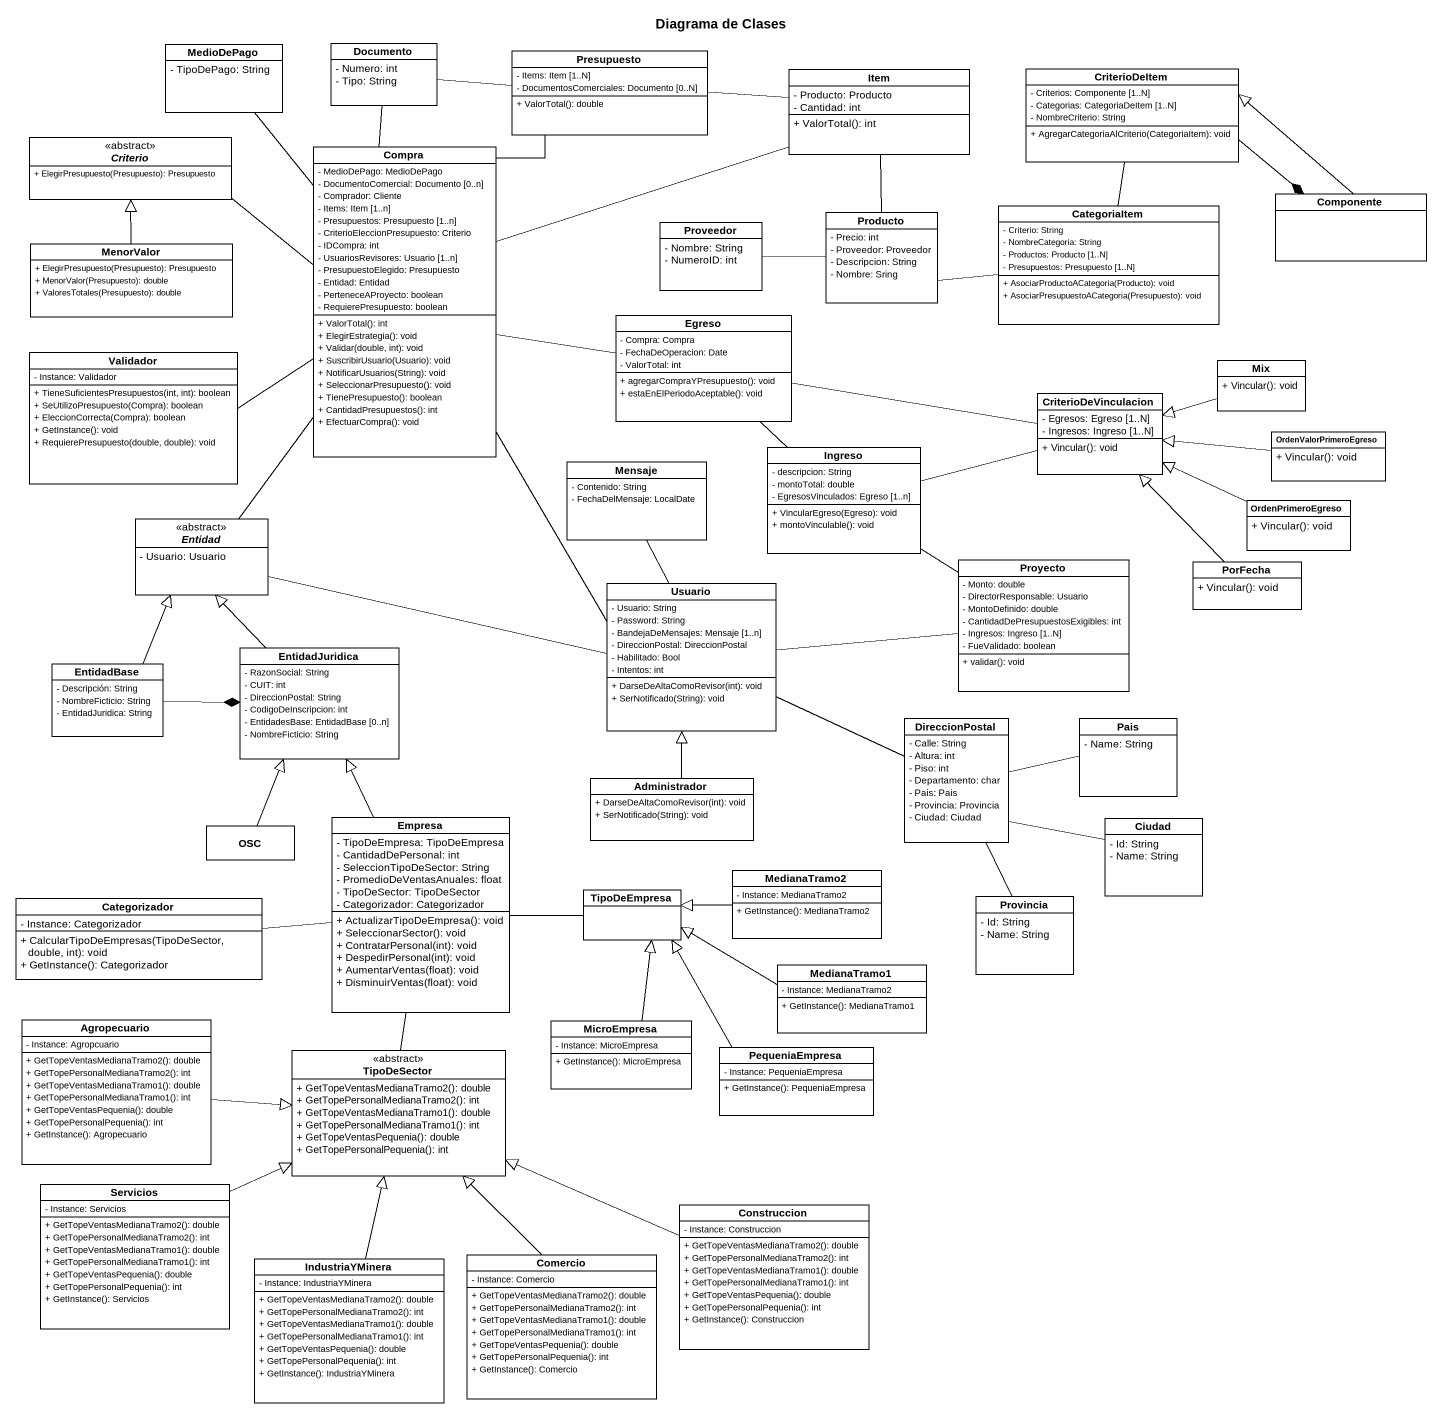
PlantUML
@startuml
title Diagrama de Clases
hide circle
hide empty members
skinparam classAttributeIconSize 0
class MedioDePago {
  - TipoDePago: String
}
class Documento {
  - Numero: int
  - Tipo: String
}
class Presupuesto {
  - Items: Item [1..N]
  - DocumentosComerciales: Documento [0..N]
  + ValorTotal(): double
}
class Item {
  - Producto: Producto
  - Cantidad: int
  + ValorTotal(): int
}
class CriterioDeItem {
  - Criterios: Componente [1..N]
  - Categorias: CategoriaDeItem [1..N]
  - NombreCriterio: String
  + AgregarCategoriaAlCriterio(CategoriaItem): void
}
abstract class Criterio <<abstract>> {
  + ElegirPresupuesto(Presupuesto): Presupuesto
}
class Compra {
  - MedioDePago: MedioDePago
  - DocumentoComercial: Documento [0..n]
  - Comprador: Cliente
  - Items: Item [1..n]
  - Presupuestos: Presupuesto [1..n]
  - CriterioEleccionPresupuesto: Criterio
  - IDCompra: int
  - UsuariosRevisores: Usuario [1..n]
  - PresupuestoElegido: Presupuesto
  - Entidad: Entidad
  - PerteneceAProyecto: boolean
  - RequierePresupuesto: boolean
  + ValorTotal(): int
  + ElegirEstrategia(): void
  + Validar(double, int): void
  + SuscribirUsuario(Usuario): void
  + NotificarUsuarios(String): void
  + SeleccionarPresupuesto(): void
  + TienePresupuesto(): boolean
  + CantidadPresupuestos(): int
  + EfectuarCompra(): void
}
class Proveedor {
  - Nombre: String
  - NumeroID: int
}
class Producto {
  - Precio: int
  - Proveedor: Proveedor
  - Descripcion: String
  - Nombre: Sring
}
class CategoriaItem {
  - Criterio: String
  - NombreCategoria: String
  - Productos: Producto [1..N]
  - Presupuestos: Presupuesto [1..N]
  + AsociarProductoACategoria(Producto): void
  + AsociarPresupuestoACategoria(Presupuesto): void
}
class Componente
class MenorValor {
  + ElegirPresupuesto(Presupuesto): Presupuesto
  + MenorValor(Presupuesto): double
  + ValoresTotales(Presupuesto): double
}
class Validador {
  - Instance: Validador
  + TieneSuficientesPresupuestos(int, int): boolean
  + SeUtilizoPresupuesto(Compra): boolean
  + EleccionCorrecta(Compra): boolean
  + GetInstance(): void
  + RequierePresupuesto(double, double): void
}
class Egreso {
  - Compra: Compra
  - FechaDeOperacion: Date
  - ValorTotal: int
  + agregarCompraYPresupuesto(): void
  + estaEnElPeriodoAceptable(): void
}
class CriterioDeVinculacion {
  - Egresos: Egreso [1..N]
  - Ingresos: Ingreso [1..N]
  + Vincular(): void
}
class Mix {
  + Vincular(): void
}
class OrdenValorPrimeroEgreso {
  + Vincular(): void
}
class Mensaje {
  - Contenido: String
  - FechaDelMensaje: LocalDate
}
class Ingreso {
  - descripcion: String
  - montoTotal: double
  - EgresosVinculados: Egreso [1..n]
  + VincularEgreso(Egreso): void
  + montoVinculable(): void
}
abstract class Entidad <<abstract>> {
  - Usuario: Usuario
}
class OrdenPrimeroEgreso {
  + Vincular(): void
}
class Proyecto {
  - Monto: double
  - DirectorResponsable: Usuario
  - MontoDefinido: double
  - CantidadDePresupuestosExigibles: int
  - Ingresos: Ingreso [1..N]
  - FueValidado: boolean
  + validar(): void
}
class PorFecha {
  + Vincular(): void
}
class Usuario {
  - Usuario: String
  - Password: String
  - BandejaDeMensajes: Mensaje [1..n]
  - DireccionPostal: DireccionPostal
  - Habilitado: Bool
  - Intentos: int
  + DarseDeAltaComoRevisor(int): void
  + SerNotificado(String): void
}
class EntidadBase {
  - Descripción: String
  - NombreFicticio: String
  - EntidadJuridica: String
}
class EntidadJuridica {
  - RazonSocial: String
  - CUIT: int
  - DireccionPostal: String
  - CodigoDeInscripcion: int
  - EntidadesBase: EntidadBase [0..n]
  - NombreFicticio: String
}
class DireccionPostal {
  - Calle: String
  - Altura: int
  - Piso: int
  - Departamento: char
  - Pais: Pais
  - Provincia: Provincia
  - Ciudad: Ciudad
}
class Pais {
  - Name: String
}
class Administrador {
  + DarseDeAltaComoRevisor(int): void
  + SerNotificado(String): void
}
class OSC
class Empresa {
  - TipoDeEmpresa: TipoDeEmpresa
  - CantidadDePersonal: int
  - SeleccionTipoDeSector: String
  - PromedioDeVentasAnuales: float
  - TipoDeSector: TipoDeSector
  - Categorizador: Categorizador
  + ActualizarTipoDeEmpresa(): void
  + SeleccionarSector(): void
  + ContratarPersonal(int): void
  + DespedirPersonal(int): void
  + AumentarVentas(float): void
  + DisminuirVentas(float): void
}
class Ciudad {
  - Id: String
  - Name: String
}
class MedianaTramo2 {
  - Instance: MedianaTramo2
  + GetInstance(): MedianaTramo2
}
class Categorizador {
  - Instance: Categorizador
  + CalcularTipoDeEmpresas(TipoDeSector, double, int): void
  + GetInstance(): Categorizador
}
class TipoDeEmpresa
class Provincia {
  - Id: String
  - Name: String
}
class MedianaTramo1 {
  - Instance: MedianaTramo2
  + GetInstance(): MedianaTramo1
}
class Agropecuario {
  - Instance: Agropcuario
  + GetTopeVentasMedianaTramo2(): double
  + GetTopePersonalMedianaTramo2(): int
  + GetTopeVentasMedianaTramo1(): double
  + GetTopePersonalMedianaTramo1(): int
  + GetTopeVentasPequenia(): double
  + GetTopePersonalPequenia(): int
  + GetInstance(): Agropecuario
}
class TipoDeSector <<abstract>> {
  + GetTopeVentasMedianaTramo2(): double
  + GetTopePersonalMedianaTramo2(): int
  + GetTopeVentasMedianaTramo1(): double
  + GetTopePersonalMedianaTramo1(): int
  + GetTopeVentasPequenia(): double
  + GetTopePersonalPequenia(): int
}
class MicroEmpresa {
  - Instance: MicroEmpresa
  + GetInstance(): MicroEmpresa
}
class PequeniaEmpresa {
  - Instance: PequeniaEmpresa
  + GetInstance(): PequeniaEmpresa
}
class Servicios {
  - Instance: Servicios
  + GetTopeVentasMedianaTramo2(): double
  + GetTopePersonalMedianaTramo2(): int
  + GetTopeVentasMedianaTramo1(): double
  + GetTopePersonalMedianaTramo1(): int
  + GetTopeVentasPequenia(): double
  + GetTopePersonalPequenia(): int
  + GetInstance(): Servicios
}
class Construccion {
  - Instance: Construccion
  + GetTopeVentasMedianaTramo2(): double
  + GetTopePersonalMedianaTramo2(): int
  + GetTopeVentasMedianaTramo1(): double
  + GetTopePersonalMedianaTramo1(): int
  + GetTopeVentasPequenia(): double
  + GetTopePersonalPequenia(): int
  + GetInstance(): Construccion
}
class IndustriaYMinera {
  - Instance: IndustriaYMinera
  + GetTopeVentasMedianaTramo2(): double
  + GetTopePersonalMedianaTramo2(): int
  + GetTopeVentasMedianaTramo1(): double
  + GetTopePersonalMedianaTramo1(): int
  + GetTopeVentasPequenia(): double
  + GetTopePersonalPequenia(): int
  + GetInstance(): IndustriaYMinera
}
class Comercio {
  - Instance: Comercio
  + GetTopeVentasMedianaTramo2(): double
  + GetTopePersonalMedianaTramo2(): int
  + GetTopeVentasMedianaTramo1(): double
  + GetTopePersonalMedianaTramo1(): int
  + GetTopeVentasPequenia(): double
  + GetTopePersonalPequenia(): int
  + GetInstance(): Comercio
}
Documento -right- Presupuesto
Presupuesto -right- Item
Item -- Producto
CriterioDeItem -right-* Componente
Criterio -right- Compra
Compra -up- MedioDePago
Compra -up- Documento
Compra -up- Presupuesto
Compra -right- Item
Compra -right- Egreso
Compra -- Entidad
Compra -- Usuario
Producto -left- Proveedor
Producto -right- CategoriaItem
CategoriaItem -up- CriterioDeItem
Componente -left-|> CriterioDeItem
MenorValor -up-|> Criterio
Validador -right- Compra
Egreso -- Ingreso
CriterioDeVinculacion -left- Egreso
Mix -left-|> CriterioDeVinculacion
OrdenValorPrimeroEgreso -left-|> CriterioDeVinculacion
Ingreso -right- CriterioDeVinculacion
Ingreso -- Proyecto
OrdenPrimeroEgreso -left-|> CriterioDeVinculacion
PorFecha -up-|> CriterioDeVinculacion
Usuario -up- Mensaje
Usuario -left- Entidad
Usuario -right- Proyecto
Usuario -right- DireccionPostal
EntidadBase -up-|> Entidad
EntidadBase -right-* EntidadJuridica
EntidadJuridica -up-|> Entidad
DireccionPostal -left- Usuario
Pais -left- DireccionPostal
Administrador -up-|> Usuario
OSC -up-|> EntidadJuridica
Empresa -up-|> EntidadJuridica
Empresa -left- Categorizador
Empresa -right- TipoDeEmpresa
Ciudad -left- DireccionPostal
MedianaTramo2 -left-|> TipoDeEmpresa
Provincia -up- DireccionPostal
MedianaTramo1 -left-|> TipoDeEmpresa
Agropecuario -right-|> TipoDeSector
TipoDeSector -up- Empresa
MicroEmpresa -up-|> TipoDeEmpresa
PequeniaEmpresa -up-|> TipoDeEmpresa
Servicios -right-|> TipoDeSector
Construccion -left-|> TipoDeSector
IndustriaYMinera -up-|> TipoDeSector
Comercio -up-|> TipoDeSector
@enduml
